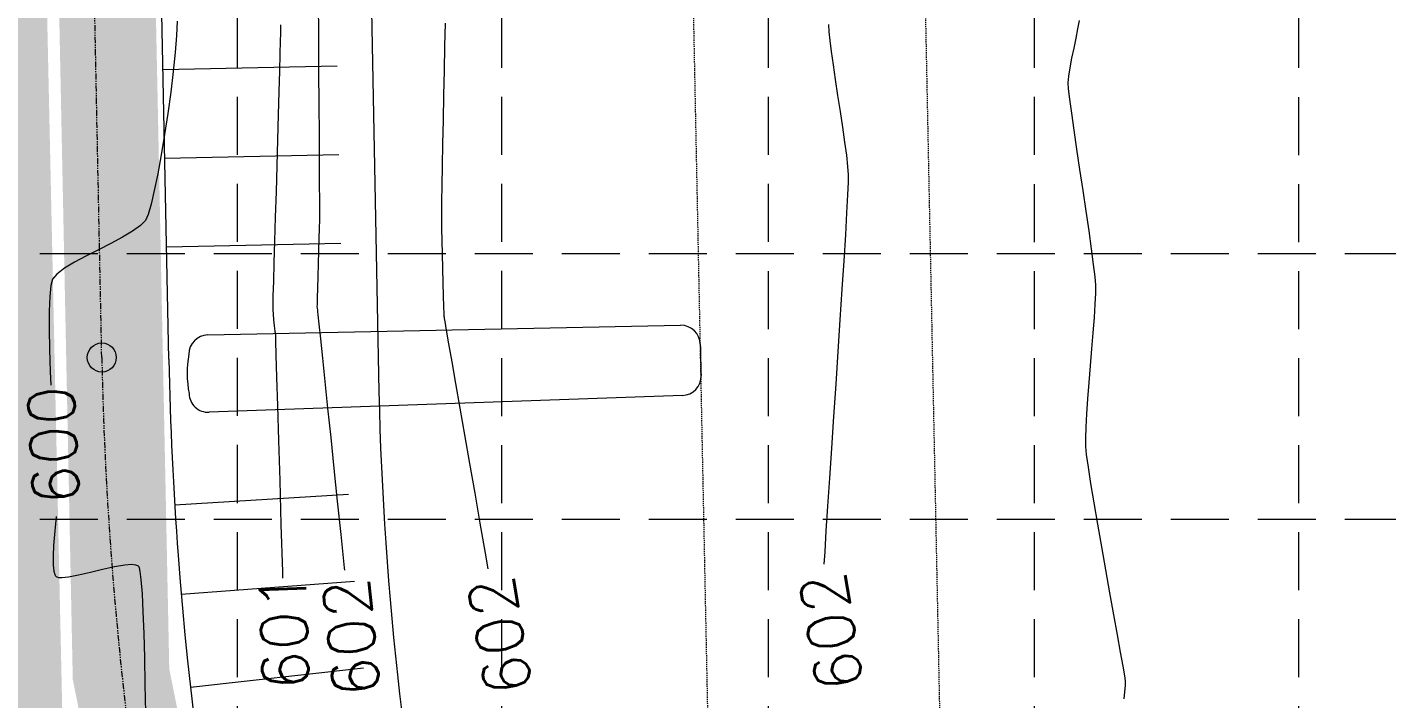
# Model space of a CAD drawing. Extents: x 2140663 to 2528301, y 336313 to 7007653.
# Drawn here: x 2527344.6 to 2527485.3, y 7006452.8 to 7006522.2 of the extents above; entities that cross this region are included whole.
import ezdxf

# ---------------------------------------------------------------- set-up
doc = ezdxf.new("R2010")
doc.units = 0
doc.header["$MEASUREMENT"] = 0
for name, pattern in [('HIDDEN', [0.375, 0.25, -0.125]), ('PHANTOM2', [1.25, 0.625, -0.125, 0.125, -0.125, 0.125, -0.125]), ('xdrc002pt$0$HIDDEN2', [0.1875, 0.125, -0.0625])]:
    doc.linetypes.add(name, pattern=pattern)
for name, color, linetype in [('1 EXISTING CONTOURS', 43, 'Continuous'), ('1 SILT FENCE', 200, 'Continuous'), ('GRID', 254, 'HIDDEN'), ('LIMITS OF DISTURBANCE', 1, 'HIDDEN'), ('xdrc002ar$0$xdrc002ar$0$C-PKNG-FACE-N', 1, 'Continuous'), ('xdrc002ar$0$xdrc002ar$0$C-PKNG-STRP-N', 6, 'Continuous'), ('xdrc002bs$0$v-rail-road-exist-demo', 14, 'xdrc002bs$0$TRACKS'), ('xdrc002bs$0$v-rail-road-exst', 14, 'xdrc002bs$0$TRACKS'), ('xdrc002pt$0$V-ESMT-ACCS-N', 2, 'xdrc002pt$0$HIDDEN2'), ('xdrc002pt$0$v-prop-corn', 2, 'Continuous'), ('xdrc002pt$0$v-prop-line', 3, 'PHANTOM2')]:
    doc.layers.add(name, color=color, linetype=linetype)
doc.styles.add('L200', font='simplex', dxfattribs={"height": 12})
doc.linetypes.add('xdrc002bs$0$TRACKS', pattern='A,0.15,[130,ltypeshp.shx,S=0.25,R=0,X=0,Y=0],0.15', length=0.3)

msp = doc.modelspace()

# ---------------------------------------------------------------- linework, layer by layer
at = {"layer": '1 EXISTING CONTOURS', "color": 43, "lineweight": 0}
for points, elevation in [([(2527374.738111682, 7006524.929173973), (2527374.761069663, 7006521.207893192)], 602), ([(2527387.844322021, 7006520.263271839), (2527387.891975363, 7006522.61820246)], 602), ([(2527427.519206692, 7006522.509635602), (2527427.559369734, 7006521.721381808)], 602), ([(2527370.831242956, 7006521.595169307), (2527370.815836768, 7006520.78873003)], 601), ([(2527374.761069663, 7006521.207893192), (2527374.78282929, 7006517.619938673)], 602), ([(2527453.102512068, 7006521.068396957), (2527452.885986476, 7006520.036428935)], 603), ([(2527370.782834109, 7006519.457312534), (2527370.735045664, 7006517.685764312)], 601), ([(2527359.741801181, 7006517.619407366), (2527359.481661989, 7006515.497319078)], 600), ([(2527374.78282929, 7006517.619938673), (2527374.802886079, 7006514.237218906)], 602), ([(2527387.74263482, 7006515.177267683), (2527387.793920183, 7006517.754927167)], 602), ([(2527452.346640406, 7006517.163554079), (2527452.289061524, 7006516.465371587)], 603), ([(2527359.481661989, 7006515.497319078), (2527359.178962665, 7006513.308614959)], 600), ([(2527452.330061155, 7006515.844959702), (2527452.45534481, 7006514.770284026)], 603), ([(2527374.802886079, 7006514.237218906), (2527374.82073555, 7006511.131642388)], 602), ([(2527370.606354146, 7006513.161665658), (2527370.531072441, 7006510.578810209)], 601), ([(2527452.649995902, 7006513.320319301), (2527452.899097849, 7006511.57404027)], 603), ([(2527358.845795494, 7006511.126188966), (2527358.49425276, 7006509.022935053)], 600), ([(2527374.82073555, 7006511.131642388), (2527374.83587322, 7006508.375117608)], 602), ([(2527452.899097849, 7006511.57404027), (2527453.187734065, 7006509.610421679)], 603), ([(2527374.83587322, 7006508.375117608), (2527374.847794606, 7006506.039553062)], 602), ([(2527358.136426752, 7006507.071747178), (2527357.784409754, 7006505.345519298)], 600), ([(2527429.501621773, 7006507.819366899), (2527429.565356279, 7006506.956367471)], 602), ([(2527429.565356279, 7006506.956367471), (2527429.555431942, 7006506.209806127)], 602), ([(2527387.538229136, 7006504.192721716), (2527387.56595755, 7006505.855466568)], 602), ([(2527453.823942971, 7006505.347064783), (2527454.141682494, 7006503.205275965)], 603), ([(2527357.450294051, 7006503.917145366), (2527357.146171932, 7006502.859519341)], 600), ([(2527370.37269056, 7006505.19572453), (2527370.29521175, 7006502.565189283)], 601), ([(2527374.855995228, 7006504.196857239), (2527374.859970602, 7006502.918938635)], 602), ([(2527387.520807026, 7006502.965257526), (2527387.538229136, 7006504.192721716)], 602), ([(2527429.498172587, 7006504.873261445), (2527429.399473407, 7006503.021799613)], 602), ([(2527357.146171932, 7006502.859519341), (2527356.884135679, 7006502.245535179)], 600), ([(2527374.859970602, 7006502.918938635), (2527374.859216247, 7006502.277705741)], 602), ([(2527387.515556192, 7006502.257173243), (2527387.520807026, 7006502.965257526)], 602), ([(2527429.399473407, 7006503.021799613), (2527429.265229596, 7006500.730486811)], 602), ([(2527355.545726256, 7006501.118368218), (2527354.488965402, 7006500.498632178)], 600), ([(2527356.370478472, 7006501.704381584), (2527355.545726256, 7006501.118368218)], 600), ([(2527356.884135679, 7006502.245535179), (2527356.370478472, 7006501.704381584)], 600), ([(2527374.859216247, 7006502.277705741), (2527374.844638383, 7006501.448638315)], 602), ([(2527387.526198127, 7006501.363652053), (2527387.515556192, 7006502.257173243)], 602), ([(2527353.279282283, 7006499.856310566), (2527351.995763271, 7006499.202540479)], 600), ([(2527374.818008847, 7006500.353874593), (2527374.783067854, 7006499.089268788)], 602), ([(2527387.584812697, 7006498.752164899), (2527387.550612106, 7006500.158308174)], 602), ([(2527351.995763271, 7006499.202540479), (2527350.717494738, 7006498.548459018)], 600), ([(2527374.783067854, 7006499.089268788), (2527374.743555616, 7006497.750675116)], 602), ([(2527348.493054596, 7006497.283910367), (2527347.705055731, 7006496.695717375)], 600), ([(2527374.743555616, 7006497.750675116), (2527374.703212347, 7006496.433947793)], 602), ([(2527454.914442326, 7006497.687164946), (2527455.062154079, 7006496.413462229)], 603), ([(2527347.072983435, 7006495.510764321), (2527346.969573972, 7006494.382360527)], 600), ([(2527347.705055731, 7006496.695717375), (2527347.238652834, 7006496.151761403)], 600), ([(2527370.103352046, 7006495.935783817), (2527370.062293333, 7006494.429540394)], 601), ([(2527387.739772569, 7006493.340063659), (2527387.706279838, 7006494.439171606)], 602), ([(2527428.913688852, 7006495.128573041), (2527428.708182309, 7006491.96810444)], 602), ([(2527455.128100482, 7006494.707869467), (2527455.078719378, 7006493.564153912)], 603), ([(2527370.037366352, 7006493.416488657), (2527370.031381788, 7006492.981476096)], 601), ([(2527374.608333235, 7006493.302786318), (2527374.626009504, 7006493.152679746)], 602), ([(2527374.654930864, 7006492.966858645), (2527374.677353686, 7006492.816930153)], 602), ([(2527374.677353686, 7006492.816930153), (2527374.713850874, 7006492.468141736)], 602), ([(2527387.772350972, 7006492.315822241), (2527387.763124757, 7006492.595272773)], 602), ([(2527370.064502591, 7006492.536931075), (2527370.125761475, 7006491.965814702)], 601), ([(2527374.713850874, 7006492.468141736), (2527374.81439597, 7006491.501661791)], 602), ([(2527428.708182309, 7006491.96810444), (2527428.490711908, 7006488.668049603)], 602), ([(2527370.304932346, 7006490.336875235), (2527370.324188127, 7006489.773002305)], 601), ([(2527454.876378541, 7006490.622626836), (2527454.742750729, 7006488.943818022)], 603), ([(2527346.953112107, 7006488.888840031), (2527347.018949296, 7006486.626940552)], 600), ([(2527375.179073398, 7006487.990093219), (2527375.42892749, 7006485.582237541)], 602), ([(2527370.43664633, 7006486.046058959), (2527370.524871316, 7006483.069386833)], 601), ([(2527375.42892749, 7006485.582237541), (2527375.714273004, 7006482.831156232)], 602), ([(2527389.423216948, 7006482.839769403), (2527388.978539153, 7006485.384837314)], 602), ([(2527454.45891012, 7006485.46761662), (2527454.328029243, 7006483.789226738)], 603), ([(2527370.524871316, 7006483.069386833), (2527370.631108599, 7006479.474846599)], 601), ([(2527454.136676145, 7006480.849375384), (2527454.095535844, 7006479.70691662)], 603), ([(2527376.027970821, 7006479.80546577), (2527376.362881819, 7006476.573782627)], 602), ([(2527427.825469503, 7006478.681029535), (2527427.619095613, 7006475.573291603)], 602), ([(2527454.095535844, 7006479.70691662), (2527454.10364099, 7006478.862104271)], 603), ([(2527390.960893863, 7006474.025161187), (2527390.426358543, 7006477.092066404)], 602), ([(2527376.362881819, 7006476.573782627), (2527376.711866877, 7006473.204723281)], 602), ([(2527454.372287947, 7006476.719601794), (2527454.637093448, 7006475.033569407)], 603), ([(2527370.752869462, 7006475.355637399), (2527370.887665187, 7006470.80495838)], 601), ([(2527454.637093448, 7006475.033569407), (2527454.96685856, 7006473.046796793)], 603), ([(2527347.632941579, 7006471.615674797), (2527347.566782167, 7006470.850592337)], 600), ([(2527427.430233834, 7006472.701298358), (2527427.26477936, 7006470.140115981)], 602), ([(2527377.067786875, 7006469.766904203), (2527377.423502691, 7006466.328941869)], 602), ([(2527347.305535135, 7006467.555803536), (2527347.309707726, 7006466.598992511)], 600), ([(2527392.320268529, 7006466.206673178), (2527392.036072352, 7006467.844567989)], 602), ([(2527347.379146288, 7006465.98466527), (2527347.479481368, 7006465.641298772)], 600), ([(2527355.451237987, 7006466.679223039), (2527355.852276428, 7006466.637216786)], 600), ([(2527355.852276428, 7006466.637216786), (2527356.047045982, 7006466.565633783)], 600), ([(2527356.120336127, 7006466.515436881), (2527356.152323001, 7006466.475679912)], 600), ([(2527356.213649943, 7006466.324841404), (2527356.299267606, 7006465.928048537)], 600), ([(2527347.688620395, 7006465.37834472), (2527347.859581184, 7006465.323765662)], 600), ([(2527347.859581184, 7006465.323765662), (2527348.229261737, 7006465.304154847)], 600), ([(2527348.229261737, 7006465.304154847), (2527348.901099959, 7006465.37557711)], 600), ([(2527356.51434038, 7006463.640459304), (2527356.609975158, 7006461.761241558)], 600), ([(2527457.70629412, 7006457.592836102), (2527457.960969259, 7006456.146216226)], 603), ([(2527356.759907803, 7006457.010284117), (2527356.818276688, 7006454.268149717)], 600), ([(2527458.202601918, 7006454.642147115), (2527458.202002157, 7006454.138742153)], 603)]:
    msp.add_lwpolyline(points, dxfattribs=dict(at, elevation=elevation))
at = {"layer": '1 EXISTING CONTOURS', "color": 43, "lineweight": 0, "extrusion": (0.9991871947067651, -0.04031066774471836, 0), "elevation": 2242868.279294751}
msp.add_lwpolyline([(7102707.49328634, 600), (7102706.007201387, 600)], dxfattribs=at)
at = {"layer": '1 EXISTING CONTOURS', "color": 43, "lineweight": 0, "extrusion": (0.9999858091473957, -0.005327429382780915, 0), "elevation": 2490008.216678821}
msp.add_lwpolyline([(7019887.427822137, 601), (7019886.556281628, 601)], dxfattribs=at)
at = {"layer": '1 EXISTING CONTOURS', "color": 43, "lineweight": 0, "extrusion": (0.9867809189088559, -0.16205992125567, 0), "elevation": 1358566.273736529}
msp.add_lwpolyline([(7323502.021099113, 603), (7323501.143820415, 603)], dxfattribs=at)
at = {"layer": '1 EXISTING CONTOURS', "color": 43, "lineweight": 0, "extrusion": (0.9969425544160958, -0.07813797536607944, 0), "elevation": 1972157.425716257}
msp.add_lwpolyline([(7182582.114476209, 600.0000000000007), (7182580.338872639, 600.0000000000007)], dxfattribs=at)
at = {"layer": '1 EXISTING CONTOURS', "color": 43, "lineweight": 0, "extrusion": (0.9996929286718733, -0.02477999926256758, 0), "elevation": 2352973.152745785}
msp.add_lwpolyline([(7066997.534038557, 601), (7066996.202212096, 601)], dxfattribs=at)
at = {"layer": '1 EXISTING CONTOURS', "color": 43, "lineweight": 0, "extrusion": (0.9949758667873474, 0.1001150563639994, 0), "elevation": 3216187.743677857}
msp.add_lwpolyline([(6718286.470334015, 602), (6718285.602392578, 602)], dxfattribs=at)
at = {"layer": '1 EXISTING CONTOURS', "color": 43, "lineweight": 0, "extrusion": (0.9917447996536982, 0.1282273463807391, 0), "elevation": 3404990.801640177}
msp.add_lwpolyline([(6624595.284139618, 602), (6624594.123646511, 602)], dxfattribs=at)
at = {"layer": '1 EXISTING CONTOURS', "color": 43, "lineweight": 0, "extrusion": (0.9811846455975103, -0.1930717256453885, 0), "elevation": 1127137.06320646}
msp.add_lwpolyline([(7362671.618673455, 603), (7362670.623356353, 603)], dxfattribs=at)
at = {"layer": '1 EXISTING CONTOURS', "color": 43, "lineweight": 0, "extrusion": (0.9946716222731693, -0.1030939563915447, 0), "elevation": 1791563.392533507}
msp.add_lwpolyline([(7229741.755187486, 600), (7229739.761988467, 600)], dxfattribs=at)
at = {"layer": '1 EXISTING CONTOURS', "color": 43, "lineweight": 0, "extrusion": (0.9997981834209743, -0.0200896099543997, 0), "elevation": 2386119.516326679}
msp.add_lwpolyline([(7055877.958466351, 602), (7055880.467317352, 602)], dxfattribs=at)
at = {"layer": '1 EXISTING CONTOURS', "color": 43, "lineweight": 0, "extrusion": (0.9899387306215809, 0.1414966770469656, 0), "elevation": 3493397.919378718}
msp.add_lwpolyline([(6578402.590233176, 602.0000000000007), (6578401.20188392, 602.0000000000007)], dxfattribs=at)
at = {"layer": '1 EXISTING CONTOURS', "color": 43, "lineweight": 0, "extrusion": (0.978926590634773, -0.2042124632537878, 0), "elevation": 1043372.121192587}
msp.add_lwpolyline([(7375006.151080798, 603.0000000000007), (7375005.09705246, 603.0000000000007)], dxfattribs=at)
at = {"layer": '1 EXISTING CONTOURS', "color": 43, "lineweight": 0, "extrusion": (0.9889631971006733, 0.1481613808669959, 0), "elevation": 3537628.698147085}
msp.add_lwpolyline([(6554721.549395788, 602.0000000000007), (6554719.998292695, 602.0000000000007)], dxfattribs=at)
at = {"layer": '1 EXISTING CONTOURS', "color": 43, "lineweight": 0, "extrusion": (0.9879023702028109, -0.155077100010506, 0), "elevation": 1410325.80092291}
msp.add_lwpolyline([(7313705.768588753, 603.0000000000007), (7313704.893073494, 603.0000000000007)], dxfattribs=at)
at = {"layer": '1 EXISTING CONTOURS', "color": 43, "lineweight": 0, "extrusion": (0.98189252749637, -0.1894388145201251, 0), "elevation": 1154380.236854557}
msp.add_lwpolyline([(7358446.292091237, 603.0000000000007), (7358445.297955054, 603.0000000000007)], dxfattribs=at)
at = {"layer": '1 EXISTING CONTOURS', "color": 43, "lineweight": 0, "extrusion": (0.9996054341237428, -0.02808871784691983, 0), "elevation": 2329569.422432077}
msp.add_lwpolyline([(7074743.756445376, 601.0000000000007), (7074741.628774414, 601.0000000000007)], dxfattribs=at)
at = {"layer": '1 EXISTING CONTOURS', "color": 43, "lineweight": 0, "extrusion": (0.9885369566227977, 0.1509790892505882, 0), "elevation": 3556293.727057209}
msp.add_lwpolyline([(6544611.981536079, 602.0000000000007), (6544610.332915345, 602.0000000000007)], dxfattribs=at)
at = {"layer": '1 EXISTING CONTOURS', "color": 43, "lineweight": 0, "extrusion": (0.9978235431397227, 0.06594070636632772, 0), "elevation": 2983966.043081881}
msp.add_lwpolyline([(6824605.095295976, 603.0000000000007), (6824604.473530847, 603.0000000000007)], dxfattribs=at)
at = {"layer": '1 EXISTING CONTOURS', "color": 43, "lineweight": 0, "extrusion": (0.9995868964784619, -0.02874084877934048, 0), "elevation": 2324953.405406538}
msp.add_lwpolyline([(7076259.921069372, 601.0000000000007), (7076257.522811448, 601.0000000000007)], dxfattribs=at)
at = {"layer": '1 EXISTING CONTOURS', "color": 43, "lineweight": 0, "extrusion": (0.9998074279448511, -0.019624143963533, 0), "elevation": 2389404.175861683}
msp.add_lwpolyline([(7054761.17578502, 602.0000000000007), (7054763.739153699, 602.0000000000007)], dxfattribs=at)
at = {"layer": '1 EXISTING CONTOURS', "color": 43, "lineweight": 0, "extrusion": (0.9885411770330991, 0.1509514534875879, 0), "elevation": 3556110.763449699}
msp.add_lwpolyline([(6544709.750698347, 602.0000000000007), (6544708.069841054, 602.0000000000007)], dxfattribs=at)
at = {"layer": '1 EXISTING CONTOURS', "color": 43, "lineweight": 0, "extrusion": (0.991109080577229, 0.133051833498678, 0), "elevation": 3437210.715841314}
msp.add_lwpolyline([(6607938.228762615, 603.0000000000007), (6607936.765790722, 603.0000000000007)], dxfattribs=at)
at = {"layer": '1 EXISTING CONTOURS', "color": 43, "lineweight": 0, "extrusion": (0.9885473919843316, -0.1509107477980813, 0), "elevation": 1441056.162110913}
msp.add_lwpolyline([(7307676.12178643, 600.0000000000003), (7307673.914076398, 600.0000000000003)], dxfattribs=at)
at = {"layer": '1 EXISTING CONTOURS', "color": 43, "lineweight": 0, "extrusion": (0.9998145697822736, -0.01925684426606148, 0), "elevation": 2391995.716017283}
msp.add_lwpolyline([(7053880.441975877, 602.0000000000007), (7053882.906424224, 602.0000000000007)], dxfattribs=at)
at = {"layer": '1 EXISTING CONTOURS', "color": 43, "lineweight": 0, "extrusion": (0.9889510890799663, 0.1482421782339579, 0), "elevation": 3538164.213271955}
msp.add_lwpolyline([(6554427.624231348, 602), (6554425.976418561, 602)], dxfattribs=at)
at = {"layer": '1 EXISTING CONTOURS', "color": 43, "lineweight": 0, "extrusion": (0.9898187484101187, 0.1423335705159751, 0), "elevation": 3498958.430441434}
msp.add_lwpolyline([(6575438.828129388, 602), (6575437.27860193, 602)], dxfattribs=at)
at = {"layer": '1 EXISTING CONTOURS', "color": 43, "lineweight": 0, "extrusion": (0.9995688980032724, -0.02936014551264621, 0), "elevation": 2320568.806460264}
msp.add_lwpolyline([(7077694.024666253, 601.0000000000007), (7077691.339912644, 601.0000000000007)], dxfattribs=at)
at = {"layer": '1 EXISTING CONTOURS', "color": 43, "lineweight": 0, "extrusion": (0.9998244523513251, -0.01873671477001602, 0), "elevation": 2395664.985693769}
msp.add_lwpolyline([(7052632.834025274, 602.0000000000007), (7052635.115434209, 602.0000000000007)], dxfattribs=at)
at = {"layer": '1 EXISTING CONTOURS', "color": 43, "lineweight": 0, "extrusion": (0.9912895229000924, 0.1317007281244382, 0), "elevation": 3428176.588616729}
msp.add_lwpolyline([(6612616.031499586, 602), (6612614.64539406, 602)], dxfattribs=at)
at = {"layer": '1 EXISTING CONTOURS', "color": 43, "lineweight": 0, "extrusion": (0.9890769730766338, 0.1473999366674355, 0), "elevation": 3532604.821352832}
msp.add_lwpolyline([(6557430.877506311, 603.0000000000007), (6557428.752309315, 603.0000000000007)], dxfattribs=at)
at = {"layer": '1 EXISTING CONTOURS', "color": 43, "lineweight": 0, "extrusion": (0.9835968786336532, -0.1803806540129364, 0), "elevation": 1222063.246230701}
msp.add_lwpolyline([(7347466.983195908, 600.0000000000007), (7347464.999468716, 600.0000000000007)], dxfattribs=at)
at = {"layer": '1 EXISTING CONTOURS', "color": 43, "lineweight": 0, "extrusion": (0.9936491095667719, 0.1125230956611189, 0), "elevation": 3299772.023388263}
msp.add_lwpolyline([(6677617.222099808, 602), (6677616.064298823, 602)], dxfattribs=at)
at = {"layer": '1 EXISTING CONTOURS', "color": 43, "lineweight": 0, "extrusion": (0.9995660076275444, -0.02945838412967956, 0), "elevation": 2319873.191764194}
msp.add_lwpolyline([(7077919.373850244, 601), (7077916.673188704, 601)], dxfattribs=at)
at = {"layer": '1 EXISTING CONTOURS', "color": 43, "lineweight": 0, "extrusion": (0.9998387614944532, -0.017956921040036, 0), "elevation": 2401164.781350316}
msp.add_lwpolyline([(7050760.235892798, 602), (7050762.250143838, 602)], dxfattribs=at)
at = {"layer": '1 EXISTING CONTOURS', "color": 43, "lineweight": 0, "extrusion": (0.98902017271063, 0.1477805737281989, 0), "elevation": 3535128.197493147}
msp.add_lwpolyline([(6556068.737646597, 603), (6556066.552278143, 603)], dxfattribs=at)
at = {"layer": '1 EXISTING CONTOURS', "color": 43, "lineweight": 0, "extrusion": (0.9737160910821511, -0.2277651728594524, 0), "elevation": 865091.0414386317}
msp.add_lwpolyline([(7397991.079829019, 600.0000000000007), (7397989.612898415, 600.0000000000007)], dxfattribs=at)
at = {"layer": '1 EXISTING CONTOURS', "color": 43, "lineweight": 0, "extrusion": (0.9999900973881336, 0.004450295009482698, 0), "elevation": 2558530.839044184}
msp.add_lwpolyline([(6995189.093170983, 602.0000000000007), (6995187.250456912, 602.0000000000007)], dxfattribs=at)
at = {"layer": '1 EXISTING CONTOURS', "color": 43, "lineweight": 0, "extrusion": (0.9990835714292228, -0.04280207121424372, 0), "elevation": 2225220.369021555}
msp.add_lwpolyline([(7108264.467154714, 602), (7108263.129384062, 602)], dxfattribs=at)
at = {"layer": '1 EXISTING CONTOURS', "color": 43, "lineweight": 0, "extrusion": (0.9995707768917832, -0.02929610868284446, 0), "elevation": 2321022.228841612}
msp.add_lwpolyline([(7077537.327230842, 601), (7077534.849433785, 601)], dxfattribs=at)
at = {"layer": '1 EXISTING CONTOURS', "color": 43, "lineweight": 0, "extrusion": (0.9895581048978203, 0.1441345102015294, 0), "elevation": 3510941.638377374}
msp.add_lwpolyline([(6569048.669005156, 603.0000000000007), (6569046.604215429, 603.0000000000007)], dxfattribs=at)
at = {"layer": '1 EXISTING CONTOURS', "color": 43, "lineweight": 0, "extrusion": (0.9997042915595973, -0.02431726623870037, 0), "elevation": 2356248.517436384}
msp.add_lwpolyline([(7065888.414004327, 602), (7065887.318916776, 602)], dxfattribs=at)
at = {"layer": '1 EXISTING CONTOURS', "color": 43, "lineweight": 0, "extrusion": (0.9997949349779787, 0.02025062943168252, 0), "elevation": 2668755.310147307}
msp.add_lwpolyline([(6953882.181481227, 602.0000000000003), (6953883.38707233, 602.0000000000003)], dxfattribs=at)
at = {"layer": '1 EXISTING CONTOURS', "color": 43, "lineweight": 0, "extrusion": (0.9902422712771508, 0.1393565361792183, 0), "elevation": 3479193.957190473}
msp.add_lwpolyline([(6585916.328400743, 603.0000000000007), (6585914.44432115, 603.0000000000007)], dxfattribs=at)
at = {"layer": '1 EXISTING CONTOURS', "color": 43, "lineweight": 0, "extrusion": (-0.4689715536530929, 0.883213270883202, 0), "elevation": 5002976.861519492}
msp.add_lwpolyline([(-5518042.44939518, 600), (-5518041.079756434, 600)], dxfattribs=at)
at = {"layer": '1 EXISTING CONTOURS', "color": 43, "lineweight": 0, "extrusion": (0.9995799502934782, -0.02898142459037557, 0), "elevation": 2323250.247545613}
msp.add_lwpolyline([(7076803.799668734, 601), (7076801.560643911, 601)], dxfattribs=at)
at = {"layer": '1 EXISTING CONTOURS', "color": 43, "lineweight": 0, "extrusion": (0.9981016946246812, -0.06158739471141506, 0), "elevation": 2091119.306635364}
msp.add_lwpolyline([(7148858.036250831, 602), (7148855.375101572, 602)], dxfattribs=at)
at = {"layer": '1 EXISTING CONTOURS', "color": 43, "lineweight": 0, "extrusion": (-0.4743109933052599, 0.8803573601837937, 0), "elevation": 4969472.337007278}
msp.add_lwpolyline([(-5548231.092023745, 600.0000000000007), (-5548229.735833935, 600.0000000000007)], dxfattribs=at)
at = {"layer": '1 EXISTING CONTOURS', "color": 43, "lineweight": 0, "extrusion": (0.9996426619358048, 0.0267310388481026, 0), "elevation": 2713775.443358974}
msp.add_lwpolyline([(6936433.871296053, 602.0000000000003), (6936435.367750176, 602.0000000000003)], dxfattribs=at)
at = {"layer": '1 EXISTING CONTOURS', "color": 43, "lineweight": 0, "extrusion": (0.9913857490768044, 0.1309744117277245, 0), "elevation": 3423354.696460348}
msp.add_lwpolyline([(6615111.660576229, 603), (6615110.037407489, 603)], dxfattribs=at)
at = {"layer": '1 EXISTING CONTOURS', "color": 43, "lineweight": 0, "extrusion": (0.5163203381279133, -0.8563955327040639, 0), "elevation": -4695411.545342974}
msp.add_lwpolyline([(5782008.209068219, 600), (5782007.005759213, 600)], dxfattribs=at)
at = {"layer": '1 EXISTING CONTOURS', "color": 43, "lineweight": 0, "extrusion": (0.9995968826656956, -0.02839141005698238, 0), "elevation": 2327426.977477762}
msp.add_lwpolyline([(7075429.012149126, 601.0000000000007), (7075427.096789395, 601.0000000000007)], dxfattribs=at)
at = {"layer": '1 EXISTING CONTOURS', "color": 43, "lineweight": 0, "extrusion": (0.9995981778936366, 0.02834577131992999, 0), "elevation": 2724976.633574724}
msp.add_lwpolyline([(6932039.663844984, 602), (6932041.139109973, 602)], dxfattribs=at)
at = {"layer": '1 EXISTING CONTOURS', "color": 43, "lineweight": 0, "extrusion": (0.9979773299507976, -0.06357081802428821, 0), "elevation": 2076908.132117068}
msp.add_lwpolyline([(7152996.976054708, 602.0000000000007), (7152994.024268035, 602.0000000000007)], dxfattribs=at)
at = {"layer": '1 EXISTING CONTOURS', "color": 43, "lineweight": 0, "extrusion": (0.9681856044545153, -0.2502331619251232, 0), "elevation": 693683.5278500794}
msp.add_lwpolyline([(7416014.802612179, 600), (7416014.140552054, 600)], dxfattribs=at)
at = {"layer": '1 EXISTING CONTOURS', "color": 43, "lineweight": 0, "extrusion": (0.9995129832901148, -0.03120570836393207, 0), "elevation": 2307501.145129038}
msp.add_lwpolyline([(7081952.671021535, 602.0000000000007), (7081951.471430556, 602.0000000000007)], dxfattribs=at)
at = {"layer": '1 EXISTING CONTOURS', "color": 43, "lineweight": 0, "extrusion": (0.9995641268439633, 0.02952213282717159, 0), "elevation": 2733132.745309838}
msp.add_lwpolyline([(6928826.620757096, 602), (6928827.963744185, 602)], dxfattribs=at)
at = {"layer": '1 EXISTING CONTOURS', "color": 43, "lineweight": 0, "extrusion": (0.996891019774229, 0.07879273249163203, 0), "elevation": 3071658.251953827}
msp.add_lwpolyline([(6785568.264063913, 603.0000000000007), (6785567.402139875, 603.0000000000007)], dxfattribs=at)
at = {"layer": '1 EXISTING CONTOURS', "color": 43, "lineweight": 0, "extrusion": (0.9999972994297355, -0.002324033828515542, 0), "elevation": 2511164.971809915}
msp.add_lwpolyline([(7012350.523906675, 603), (7012349.677555964, 603)], dxfattribs=at)
at = {"layer": '1 EXISTING CONTOURS', "color": 43, "lineweight": 0, "extrusion": (0.999487673732523, -0.03200609405643873, 0), "elevation": 2301801.625126689}
msp.add_lwpolyline([(7083795.276066952, 600), (7083793.74108315, 600)], dxfattribs=at)
at = {"layer": '1 EXISTING CONTOURS', "color": 43, "lineweight": 0, "extrusion": (0.9996974139174409, -0.0245983862637546, 0), "elevation": 2354256.858954327}
msp.add_lwpolyline([(7066543.586862229, 601), (7066542.573503866, 601)], dxfattribs=at)
at = {"layer": '1 EXISTING CONTOURS', "color": 43, "lineweight": 0, "extrusion": (0.9995451928973781, -0.03015638167525006, 0), "elevation": 2314934.65226495}
msp.add_lwpolyline([(7079524.120289115, 602.0000000000007), (7079523.443978547, 602.0000000000007)], dxfattribs=at)
at = {"layer": '1 EXISTING CONTOURS', "color": 43, "lineweight": 0, "extrusion": (0.9995123945735026, -0.03122455914729391, 0), "elevation": 2307367.579297785}
msp.add_lwpolyline([(7081994.989582716, 602), (7081994.003670002, 602)], dxfattribs=at)
at = {"layer": '1 EXISTING CONTOURS', "color": 43, "lineweight": 0, "extrusion": (0.9999988425235957, -0.001521496457085863, 0), "elevation": 2516683.641055634}
msp.add_lwpolyline([(7010330.087698271, 600), (7010328.229318251, 600)], dxfattribs=at)
at = {"layer": '1 EXISTING CONTOURS', "color": 43, "lineweight": 0, "extrusion": (0.9972360083971481, 0.07429901450304183, 0), "elevation": 3040959.925483902}
msp.add_lwpolyline([(6799345.991093667, 601), (6799345.545316521, 601)], dxfattribs=at)
at = {"layer": '1 EXISTING CONTOURS', "color": 43, "lineweight": 0, "extrusion": (0.9997323092384843, -0.02313676435216279, 0), "elevation": 2364590.46901812}
msp.add_lwpolyline([(7063093.270793441, 602), (7063093.000001186, 602)], dxfattribs=at)
at = {"layer": '1 EXISTING CONTOURS', "color": 43, "lineweight": 0, "extrusion": (0.9881036598337066, 0.1537893280537846, 0), "elevation": 3574831.991694898}
msp.add_lwpolyline([(6534458.281288476, 602), (6534458.093230167, 602)], dxfattribs=at)
at = {"layer": '1 EXISTING CONTOURS', "color": 43, "lineweight": 0, "extrusion": (0.999508824842754, 0.03133861932914522, 0), "elevation": 2745720.177318513}
msp.add_lwpolyline([(6923846.337164843, 602.0000000000007), (6923847.08232173, 602.0000000000007)], dxfattribs=at)
at = {"layer": '1 EXISTING CONTOURS', "color": 43, "lineweight": 0, "extrusion": (0.9980173208138948, -0.06293987095200824, 0), "elevation": 2081456.145387062}
msp.add_lwpolyline([(7151679.631688282, 603), (7151678.247362279, 603)], dxfattribs=at)
at = {"layer": '1 EXISTING CONTOURS', "color": 43, "lineweight": 0, "extrusion": (0.9931693577856827, 0.1166817327415688, 0), "elevation": 3327636.187700387}
msp.add_lwpolyline([(6663735.20046561, 601.0000000000007), (6663734.582943592, 601.0000000000007)], dxfattribs=at)
at = {"layer": '1 EXISTING CONTOURS', "color": 43, "lineweight": 0, "extrusion": (0.9934864121044138, 0.1139506426655826, 0), "elevation": 3309302.142336311}
msp.add_lwpolyline([(6672858.496951652, 601.0000000000003), (6672857.922099553, 601.0000000000003)], dxfattribs=at)
at = {"layer": '1 EXISTING CONTOURS', "color": 43, "lineweight": 0, "extrusion": (0.9946465352977849, 0.1033357141559127, 0), "elevation": 3237865.40558939}
msp.add_lwpolyline([(6707814.415335999, 602.0000000000007), (6707812.891623865, 602.0000000000007)], dxfattribs=at)
at = {"layer": '1 EXISTING CONTOURS', "color": 43, "lineweight": 0, "extrusion": (0.9906377288009631, 0.1365169962900944, 0), "elevation": 3460230.968086773}
msp.add_lwpolyline([(6595864.142363214, 602.0000000000007), (6595864.247465879, 602.0000000000007)], dxfattribs=at)
at = {"layer": '1 EXISTING CONTOURS', "color": 43, "lineweight": 0, "extrusion": (0.9884335656140831, 0.1516544966937349, 0), "elevation": 3560720.971651128}
msp.add_lwpolyline([(6542162.251343193, 602), (6542162.356519698, 602)], dxfattribs=at)
at = {"layer": '1 EXISTING CONTOURS', "color": 43, "lineweight": 0, "extrusion": (0.9850444507371002, 0.1723004064767251, 0), "elevation": 3696810.768000969}
msp.add_lwpolyline([(6466235.90127619, 602.0000000000007), (6466236.224145241, 602.0000000000007)], dxfattribs=at)
at = {"layer": '1 EXISTING CONTOURS', "color": 43, "lineweight": 0, "extrusion": (0.9850281126035777, 0.1723937857947133, 0), "elevation": 3697423.736625489}
msp.add_lwpolyline([(6465884.509680583, 602), (6465885.422523306, 602)], dxfattribs=at)
at = {"layer": '1 EXISTING CONTOURS', "color": 43, "lineweight": 0, "extrusion": (0.9972837442285638, -0.07365550554749346, 0), "elevation": 2004523.053560182}
msp.add_lwpolyline([(7173621.732898253, 603.0000000000007), (7173620.168703754, 603.0000000000007)], dxfattribs=at)
at = {"layer": '1 EXISTING CONTOURS', "color": 43, "lineweight": 0, "extrusion": (0.9998573179122398, 0.016892122937699, 0), "elevation": 2645340.81764425}
msp.add_lwpolyline([(6962799.034184357, 600), (6962796.932939313, 600)], dxfattribs=at)
at = {"layer": '1 EXISTING CONTOURS', "color": 43, "lineweight": 0, "extrusion": (0.9956471038186309, 0.09320324381464831, 0), "elevation": 3169396.551535862}
msp.add_lwpolyline([(6740433.147573755, 601.0000000000007), (6740432.701102543, 601.0000000000007)], dxfattribs=at)
at = {"layer": '1 EXISTING CONTOURS', "color": 43, "lineweight": 0, "extrusion": (0.9995317872012799, 0.03059748967179192, 0), "elevation": 2740567.975520191}
msp.add_lwpolyline([(6925878.057425344, 601), (6925876.595402333, 601)], dxfattribs=at)
at = {"layer": '1 EXISTING CONTOURS', "color": 43, "lineweight": 0, "extrusion": (0.9946540150742792, 0.1032636930223579, 0), "elevation": 3237379.694438256}
msp.add_lwpolyline([(6708047.323013362, 602.0000000000007), (6708045.316271774, 602.0000000000007)], dxfattribs=at)
at = {"layer": '1 EXISTING CONTOURS', "color": 43, "lineweight": 0, "extrusion": (0.985034725911336, 0.1723559942351272, 0), "elevation": 3697175.664802284}
msp.add_lwpolyline([(6466024.925790966, 602), (6466026.359695937, 602)], dxfattribs=at)
at = {"layer": '1 EXISTING CONTOURS', "color": 43, "lineweight": 0, "extrusion": (0.9850459899457434, 0.1722916065622765, 0), "elevation": 3696753.001838288}
msp.add_lwpolyline([(6466264.693722357, 602), (6466266.579778152, 602)], dxfattribs=at)
at = {"layer": '1 EXISTING CONTOURS', "color": 43, "lineweight": 0, "extrusion": (0.9978002081834227, -0.0662928695194152, 0), "elevation": 2057388.435140782}
msp.add_lwpolyline([(7158626.338769102, 602), (7158622.966776535, 602)], dxfattribs=at)
at = {"layer": '1 EXISTING CONTOURS', "color": 43, "lineweight": 0, "extrusion": (0.9966619487143046, -0.08163920617573954, 0), "elevation": 1947013.773744754}
msp.add_lwpolyline([(7189440.323234176, 603), (7189438.57924212, 603)], dxfattribs=at)
at = {"layer": '1 EXISTING CONTOURS', "color": 43, "lineweight": 0, "extrusion": (0.9995535266492284, 0.02987887821004268, 0), "elevation": 2735587.9763494}
msp.add_lwpolyline([(6927845.10990548, 601.0000000000007), (6927842.843288623, 601.0000000000007)], dxfattribs=at)
at = {"layer": '1 EXISTING CONTOURS', "color": 43, "lineweight": 0, "extrusion": (0.9850601459610357, 0.1722106525137833, 0), "elevation": 3696221.576051211}
msp.add_lwpolyline([(6466566.210711337, 602), (6466568.480006548, 602)], dxfattribs=at)
at = {"layer": '1 EXISTING CONTOURS', "color": 43, "lineweight": 0, "extrusion": (0.9967040069269425, -0.08112411833590336, 0), "elevation": 1950729.030327367}
msp.add_lwpolyline([(7188431.398440472, 603.0000000000007), (7188429.654662113, 603.0000000000007)], dxfattribs=at)
at = {"layer": '1 EXISTING CONTOURS', "color": 43, "lineweight": 0, "extrusion": (0.9992911427062211, 0.03764587771449708, 0), "elevation": 2789320.829347067}
msp.add_lwpolyline([(6906375.830973817, 600), (6906374.40784796, 600)], dxfattribs=at)
at = {"layer": '1 EXISTING CONTOURS', "color": 43, "lineweight": 0, "extrusion": (0.9977829732198634, -0.0665517719713712, 0), "elevation": 2055530.878782036}
msp.add_lwpolyline([(7159156.567633168, 602), (7159153.206151923, 602)], dxfattribs=at)
at = {"layer": '1 EXISTING CONTOURS', "color": 43, "lineweight": 0, "extrusion": (0.9946683710624261, 0.1031253199171775, 0), "elevation": 3236446.468235864}
msp.add_lwpolyline([(6708490.435457718, 602.0000000000003), (6708487.393548927, 602.0000000000003)], dxfattribs=at)
at = {"layer": '1 EXISTING CONTOURS', "color": 43, "lineweight": 0, "extrusion": (0.9850969690956113, 0.1719998880192666, 0), "elevation": 3694837.924384572}
msp.add_lwpolyline([(6467351.482662973, 602), (6467354.311702857, 602)], dxfattribs=at)
at = {"layer": '1 EXISTING CONTOURS', "color": 43, "lineweight": 0, "extrusion": (0.9974922993832362, -0.07077508510163873, 0), "elevation": 2025231.742806226}
msp.add_lwpolyline([(7167794.420663924, 603), (7167792.857496439, 603)], dxfattribs=at)
at = {"layer": '1 EXISTING CONTOURS', "color": 43, "lineweight": 0, "extrusion": (0.9977832045914389, -0.06654830302298483, 0), "elevation": 2055555.768681297}
msp.add_lwpolyline([(7159146.059735255, 602.0000000000007), (7159142.784057315, 602.0000000000007)], dxfattribs=at)
at = {"layer": '1 EXISTING CONTOURS', "color": 43, "lineweight": 0, "extrusion": (0.9982951735872286, -0.05836734011795631, 0), "elevation": 2114195.615341431}
msp.add_lwpolyline([(7142058.17395224, 603), (7142056.790990705, 603)], dxfattribs=at)
at = {"layer": '1 EXISTING CONTOURS', "color": 43, "lineweight": 0, "extrusion": (0.9851205677582793, 0.1718646763578996, 0), "elevation": 3693950.209598198}
msp.add_lwpolyline([(6467855.553265668, 602), (6467858.558810861, 602)], dxfattribs=at)
at = {"layer": '1 EXISTING CONTOURS', "color": 43, "lineweight": 0, "extrusion": (0.9995634105275649, 0.02954637599609559, 0), "elevation": 2733283.284670859}
msp.add_lwpolyline([(6928745.876720824, 601), (6928741.755712435, 601)], dxfattribs=at)
at = {"layer": '1 EXISTING CONTOURS', "color": 43, "lineweight": 0, "extrusion": (0.9948693520468305, 0.1011680402000537, 0), "elevation": 3223318.361599606}
msp.add_lwpolyline([(6714833.507310548, 603), (6714832.663937777, 603)], dxfattribs=at)
at = {"layer": '1 EXISTING CONTOURS', "color": 43, "lineweight": 0, "extrusion": (0.9902538568665351, 0.1392741862692141, 0), "elevation": 3478642.783949059}
msp.add_lwpolyline([(6586182.759883754, 603), (6586181.443598294, 603)], dxfattribs=at)
at = {"layer": '1 EXISTING CONTOURS', "color": 43, "lineweight": 0, "extrusion": (0.9978448099174394, -0.06561810208188891, 0), "elevation": 2062228.902754039}
msp.add_lwpolyline([(7157220.290136743, 602), (7157217.411940436, 602)], dxfattribs=at)
at = {"layer": '1 EXISTING CONTOURS', "color": 43, "lineweight": 0, "extrusion": (0.9946833936219583, 0.1029803207059691, 0), "elevation": 3235468.502361035}
msp.add_lwpolyline([(6708952.480262622, 602), (6708949.024068319, 602)], dxfattribs=at)
at = {"layer": '1 EXISTING CONTOURS', "color": 43, "lineweight": 0, "extrusion": (0.9851829110138193, 0.1715069440178366, 0), "elevation": 3691601.332519177}
msp.add_lwpolyline([(6469190.224187862, 602.0000000000007), (6469193.376009801, 602.0000000000007)], dxfattribs=at)
at = {"layer": '1 EXISTING CONTOURS', "color": 43, "lineweight": 0, "extrusion": (0.9856157582374162, 0.1690017074294916, 0), "elevation": 3675205.351538596}
msp.add_lwpolyline([(6478546.039738397, 603.0000000000007), (6478543.801870935, 603.0000000000007)], dxfattribs=at)
at = {"layer": '1 EXISTING CONTOURS', "color": 43, "lineweight": 0, "extrusion": (0.9954257903739543, -0.09553792889940929, 0), "elevation": 1846403.235254155}
msp.add_lwpolyline([(7215879.33632228, 600.0000000000007), (7215878.249339512, 600.0000000000007)], dxfattribs=at)
at = {"layer": '1 EXISTING CONTOURS', "color": 43, "lineweight": 0, "extrusion": (0.9995583964185082, 0.02971552034309374, 0), "elevation": 2734455.717367471}
msp.add_lwpolyline([(6928274.581330335, 601.0000000000003), (6928269.690220711, 601.0000000000003)], dxfattribs=at)
at = {"layer": '1 EXISTING CONTOURS', "color": 43, "lineweight": 0, "extrusion": (0.9852250316104626, 0.1712648156749161, 0), "elevation": 3690011.322563578}
msp.add_lwpolyline([(6470094.172446004, 602), (6470097.294039533, 602)], dxfattribs=at)
at = {"layer": '1 EXISTING CONTOURS', "color": 43, "lineweight": 0, "extrusion": (0.9980469933471748, -0.06246758415902103, 0), "elevation": 2084813.919381352}
msp.add_lwpolyline([(7150668.732687923, 602), (7150666.553125899, 602)], dxfattribs=at)
at = {"layer": '1 EXISTING CONTOURS', "color": 43, "lineweight": 0, "extrusion": (0.9850204896660593, 0.1724373362646181, 0), "elevation": 3697772.470060393}
msp.add_lwpolyline([(6465689.671520095, 603.0000000000007), (6465687.293146365, 603.0000000000007)], dxfattribs=at)
at = {"layer": '1 EXISTING CONTOURS', "color": 43, "lineweight": 0, "extrusion": (0.9984404616350923, -0.05582691617762934, 0), "elevation": 2132256.333511585}
msp.add_lwpolyline([(7136635.794243657, 600.0000000000007), (7136634.707025649, 600.0000000000007)], dxfattribs=at)
at = {"layer": '1 EXISTING CONTOURS', "color": 43, "lineweight": 0, "extrusion": (0.9963405542798707, -0.08547221710755089, 0), "elevation": 1919240.266859869}
msp.add_lwpolyline([(7196847.963831926, 600.0000000000007), (7196846.832435976, 600.0000000000007)], dxfattribs=at)
at = {"layer": '1 EXISTING CONTOURS', "color": 43, "lineweight": 0, "extrusion": (0.9982706350140521, -0.05878553621973092, 0), "elevation": 2111177.308328843}
msp.add_lwpolyline([(7142927.383449803, 602.0000000000007), (7142926.116314546, 602.0000000000007)], dxfattribs=at)
at = {"layer": '1 EXISTING CONTOURS', "color": 43, "lineweight": 0, "extrusion": (0.984618468893198, 0.1747182609643721, 0), "elevation": 3712737.607400307}
msp.add_lwpolyline([(6457105.611006092, 603), (6457103.175564401, 603)], dxfattribs=at)
at = {"layer": '1 EXISTING CONTOURS', "color": 43, "lineweight": 0, "extrusion": (0.9936724646247095, 0.1123166641538815, 0), "elevation": 3298298.386104337}
msp.add_lwpolyline([(6678269.714746936, 600.0000000000003), (6678269.096507763, 600.0000000000003)], dxfattribs=at)
at = {"layer": '1 EXISTING CONTOURS', "color": 43, "lineweight": 0, "extrusion": (0.2286503171896734, -0.9735086196069668, 0), "elevation": -6242975.267016745}
msp.add_lwpolyline([(4062427.5474193, 600.0000000000007), (4062428.790297629, 600.0000000000007)], dxfattribs=at)
at = {"layer": '1 EXISTING CONTOURS', "color": 43, "lineweight": 0, "extrusion": (0.2355691885419761, -0.9718575808263653, 0), "elevation": -6213920.902557595}
msp.add_lwpolyline([(4106732.87146604, 600.0000000000007), (4106734.173610793, 600.0000000000007)], dxfattribs=at)
at = {"layer": '1 EXISTING CONTOURS', "color": 43, "lineweight": 0, "extrusion": (0.2182303234447497, -0.9758972927153758, 0), "elevation": -6286046.430168074}
msp.add_lwpolyline([(3995459.777511983, 600), (3995461.032224252, 600)], dxfattribs=at)
at = {"layer": '1 EXISTING CONTOURS', "color": 43, "lineweight": 0, "extrusion": (-0.1681513064546051, 0.9857611973178948, 0), "elevation": 6481724.933618489}
msp.add_lwpolyline([(-3669513.655398989, 600), (-3669514.757964133, 600)], dxfattribs=at)
at = {"layer": '1 EXISTING CONTOURS', "color": 43, "lineweight": 0, "extrusion": (0.06698828859424441, -0.9977537618025873, 0), "elevation": -6821425.269791501}
msp.add_lwpolyline([(2991028.913711481, 600), (2991029.620818728, 600)], dxfattribs=at)
at = {"layer": '1 EXISTING CONTOURS', "color": 43, "lineweight": 0, "extrusion": (-0.5650750043410173, -0.8250395381246886, 0), "elevation": -7208757.668452376}
msp.add_lwpolyline([(-1874010.459259246, 600.0000000000007), (-1874010.370426966, 600.0000000000007)], dxfattribs=at)
at = {"layer": '1 EXISTING CONTOURS', "color": 43, "lineweight": 0, "extrusion": (0.9263620379784324, 0.3766342716647619, 0), "elevation": 4980122.193974542}
msp.add_lwpolyline([(5538635.619770779, 600.0000000000003), (5538635.456941884, 600.0000000000003)], dxfattribs=at)
at = {"layer": '1 EXISTING CONTOURS', "color": 43, "lineweight": 0, "extrusion": (0.9923158391107464, 0.1237306568718338, 0), "elevation": 3374850.318467136}
msp.add_lwpolyline([(6639915.661534791, 600.0000000000007), (6639914.829525835, 600.0000000000007)], dxfattribs=at)
at = {"layer": '1 EXISTING CONTOURS', "color": 43, "lineweight": 0, "extrusion": (0.999553922079605, 0.02986564674134622, 0), "elevation": 2735496.264545382}
msp.add_lwpolyline([(6927858.915807456, 601), (6927858.236500074, 601)], dxfattribs=at)
at = {"layer": '1 EXISTING CONTOURS', "color": 43, "lineweight": 0, "extrusion": (0.9946976940688413, 0.1028420994249431, 0), "elevation": 3234536.202018333}
msp.add_lwpolyline([(6709395.100697237, 602.0000000000007), (6709394.856912445, 602.0000000000007)], dxfattribs=at)
at = {"layer": '1 EXISTING CONTOURS', "color": 43, "lineweight": 0, "extrusion": (0.9843607041698073, 0.1761647072665849, 0), "elevation": 3722220.5953395}
msp.add_lwpolyline([(6451641.326121512, 603.0000000000003), (6451638.917066102, 603.0000000000003)], dxfattribs=at)
at = {"layer": '1 EXISTING CONTOURS', "color": 43, "lineweight": 0, "extrusion": (0.8672524948643489, 0.4978685671455496, 0), "elevation": 5680147.416557286}
msp.add_lwpolyline([(4818087.939309394, 600), (4818087.751845091, 600)], dxfattribs=at)
at = {"layer": '1 EXISTING CONTOURS', "color": 43, "lineweight": 0, "extrusion": (0.7314065121838755, 0.6819417232689451, 0), "elevation": 6626519.615890851}
msp.add_lwpolyline([(3401070.719422907, 600.0000000000007), (3401070.638343057, 600.0000000000007)], dxfattribs=at)
at = {"layer": '1 EXISTING CONTOURS', "color": 43, "lineweight": 0, "extrusion": (0.5615883179067298, 0.8274168001622217, 0), "elevation": 7216596.101015173}
msp.add_lwpolyline([(1843579.242017588, 600.0000000000007), (1843579.168880676, 600.0000000000007)], dxfattribs=at)
at = {"layer": '1 EXISTING CONTOURS', "color": 43, "lineweight": 0, "extrusion": (0.1912674633637003, -0.9815379551797351, 0), "elevation": -6393712.084433149}
msp.add_lwpolyline([(3820797.731943635, 600), (3820798.809671551, 600)], dxfattribs=at)
at = {"layer": '1 EXISTING CONTOURS', "color": 43, "lineweight": 0, "extrusion": (0.9970717617669472, 0.07647157567983068, 0), "elevation": 3055751.126895899}
msp.add_lwpolyline([(6792677.577059669, 600), (6792676.110792523, 600)], dxfattribs=at)
at = {"layer": '1 EXISTING CONTOURS', "color": 43, "lineweight": 0, "extrusion": (0.9842277329770225, 0.1769061040182359, 0), "elevation": 3727079.085869256}
msp.add_lwpolyline([(6448833.4111099, 603), (6448831.111903518, 603)], dxfattribs=at)
at = {"layer": '1 EXISTING CONTOURS', "color": 43, "lineweight": 0, "extrusion": (0.999339074111125, 0.03635127170704567, 0), "elevation": 2780380.009749123}
msp.add_lwpolyline([(6909958.382444337, 600), (6909956.149309121, 600)], dxfattribs=at)
at = {"layer": '1 EXISTING CONTOURS', "color": 43, "lineweight": 0, "extrusion": (0.9842251267081742, 0.1769206035380805, 0), "elevation": 3727174.088963852}
msp.add_lwpolyline([(6448776.204268163, 603.0000000000007), (6448774.098377519, 603.0000000000007)], dxfattribs=at)
at = {"layer": '1 EXISTING CONTOURS', "color": 43, "lineweight": 0, "extrusion": (0.9996277958522047, 0.02728130788036216, 0), "elevation": 2717561.37808689}
msp.add_lwpolyline([(6934902.100269185, 600.0000000000007), (6934899.580032982, 600.0000000000007)], dxfattribs=at)
at = {"layer": '1 EXISTING CONTOURS', "color": 43, "lineweight": 0, "extrusion": (0.9843937949280497, 0.1759797048160748, 0), "elevation": 3721008.022012655}
msp.add_lwpolyline([(6452333.946833946, 603), (6452332.117725625, 603)], dxfattribs=at)
at = {"layer": '1 EXISTING CONTOURS', "color": 43, "lineweight": 0, "extrusion": (0.9860005281289547, 0.1667421918094603, 0), "elevation": 3660346.738976381}
msp.add_lwpolyline([(6486935.580363275, 603.0000000000003), (6486934.555169644, 603.0000000000003)], dxfattribs=at)
at = {"layer": '1 EXISTING CONTOURS', "color": 43, "lineweight": 0, "extrusion": (0.98988517974231, 0.1418708247897884, 0), "elevation": 3495904.916107429}
msp.add_lwpolyline([(6577013.531240825, 603.0000000000007), (6577013.032973291, 603.0000000000007)], dxfattribs=at)
at = {"layer": '1 EXISTING CONTOURS', "color": 43, "lineweight": 0, "extrusion": (0.9998513111621412, 0.01724400090892926, 0), "elevation": 2647800.33229687}
msp.add_lwpolyline([(6961830.743335524, 600), (6961827.842736243, 600)], dxfattribs=at)
at = {"layer": '1 EXISTING CONTOURS', "color": 43, "lineweight": 0, "extrusion": (0.9957887474626889, -0.0916775350164343, 0), "elevation": 1874480.005918748}
msp.add_lwpolyline([(7208658.684869666, 603.0000000000007), (7208657.959182352, 603.0000000000007)], dxfattribs=at)
at = {"layer": '1 EXISTING CONTOURS', "color": 43, "lineweight": 0, "extrusion": (0.9974726985255331, -0.07105079659082626, 0), "elevation": 2023256.405326862}
msp.add_lwpolyline([(7168324.635468796, 603), (7168323.991411091, 603)], dxfattribs=at)
at = {"layer": '1 SILT FENCE', "color": 200, "linetype": 'Continuous', "lineweight": 0, "const_width": 10}
msp.add_lwpolyline([(2527399.081934685, 7006315.288383235), (2527391.900589671, 7006326.489594969), (2527366.741728181, 7006393.255902261), (2527354.340679787, 7006455.342112081), (2527350.22266781, 7006657.083685357)], dxfattribs=at)
at = {"layer": 'GRID', "color": 253, "linetype": 'HIDDEN', "lineweight": 0, "ltscale": 24}
for p, q in [((2527366.415647264, 7006032.016217309), (2527366.29970966, 7007623.616497753)), ((2527393.70391521, 7006032.011927022), (2527393.789998551, 7007623.565466588)), ((2527421.368363672, 7006032.007577593), (2527421.22060479, 7007623.464267181)), ((2527448.923389785, 7006032.003245368), (2527448.642908241, 7007623.487741725)), ((2527476.162591924, 7006031.998962794), (2527476.168752994, 7007623.471191216)), ((2527228.947377252, 7006498.806635527), (2528272.331315909, 7006498.806635527)), ((2527228.947377252, 7006471.349163459), (2528272.331315909, 7006471.349163459))]:
    msp.add_line(p, q, dxfattribs=at)
at = {"layer": 'LIMITS OF DISTURBANCE', "ltscale": 70, "const_width": 6}
msp.add_lwpolyline([(2527323.279507909, 7007478.034385583), (2527323.279507909, 7007463.102355542), (2527345.362386929, 7006446.874516389, 0.3527120601780434), (2527681.725039883, 7006131.321992346), (2528205.897920626, 7006144.525554366), (2528183.386823632, 7007495.015237641)], format="xyb", close=True, dxfattribs=at)
at = {"layer": 'xdrc002ar$0$xdrc002ar$0$C-PKNG-FACE-N', "color": 7, "lineweight": 0}
for p, q in [((2527359.285142724, 7006487.894584055), (2527356.587954893, 7006620.742230502)), ((2527363.313844379, 7006490.397239106), (2527412.225071277, 7006491.390277138))]:
    msp.add_line(p, q, dxfattribs=at)
at = {"layer": 'xdrc002ar$0$xdrc002ar$0$C-PKNG-FACE-N', "color": 7, "linetype": 'Continuous', "lineweight": 0}
msp.add_line((2527412.415315178, 7006484.133308212), (2527363.445264614, 7006482.397116396), dxfattribs=at)
at = {"layer": 'xdrc002ar$0$xdrc002ar$0$C-PKNG-FACE-N', "color": 7, "lineweight": 0}
for centre, start, end in [((2527412.265668624, 7006489.390690017), 1.163108680564152, 91.16310867694222), ((2527363.354441727, 7006488.397651985), 91.16310868333822, 179.9794851642389)]:
    msp.add_arc(centre, 1.9999992, start, end, dxfattribs=at)
at = {"layer": 'xdrc002ar$0$xdrc002ar$0$C-PKNG-FACE-N', "color": 7, "linetype": 'Continuous', "lineweight": 0}
for centre, radius, start, end in [((2527372.874097886, 7006486.426211098), 11.68725202254348, 170.2851828245916, 190.3033201346168), ((2527741.631549223, 7006495.723202733), 327.4267525791801, 181.1010779761852, 181.6683606156242), ((2527731.944868506, 7006495.461958744), 372.7365509038806, 181.163052126442, 184.2893280860441), ((2527412.344451418, 7006486.132051598), 1.9999992, 272.030523007105, 1.67212714580662), ((2527363.374400854, 7006484.395859782), 1.9999992, 181.7197534984742, 272.030523007105), ((2527731.944868506, 7006495.461958744), 372.7365509038806, 184.2893280860441, 211.1078637476755)]:
    msp.add_arc(centre, radius, start, end, dxfattribs=at)
at = {"layer": 'xdrc002ar$0$xdrc002ar$0$C-PKNG-STRP-N', "color": 7, "linetype": 'Continuous', "lineweight": 0}
for p, q in [((2527376.691301612, 7006518.171718269), (2527358.677855413, 7006517.805993704)), ((2527376.877353996, 7006509.007869516), (2527358.863907797, 7006508.642144951)), ((2527377.06340638, 7006499.844020758), (2527359.049960181, 7006499.478296193)), ((2527377.865347319, 7006473.881450657), (2527359.898693793, 7006472.786415528)), ((2527378.507443894, 7006464.915118408), (2527360.559426638, 7006463.548217755)), ((2527379.415744815, 7006455.949396073), (2527361.527761349, 7006453.944455146))]:
    msp.add_line(p, q, dxfattribs=at)
at = {"layer": 'xdrc002bs$0$v-rail-road-exist-demo', "color": 7, "lineweight": 0, "ltscale": 0.1}
msp.add_lwpolyline([(2527406.993449498, 7006362.756524464, -0.09478221637200092), (2527381.057631789, 7006484.5604538), (2527380.075487219, 7006534.679831288)], format="xyb", dxfattribs=at)
at = {"layer": 'xdrc002bs$0$v-rail-road-exst', "color": 7, "lineweight": 0, "ltscale": 0.1}
msp.add_lwpolyline([(2527329.612689179, 7006488.599018269, 0.1754023176800247), (2527409.052752624, 7006268.680676657, 0.02902946981657823), (2527447.886468883, 7006227.158564671, 0.06767570571352022), (2527510.611701932, 7006181.840893986, 0.01454100416896879), (2527558.661133012, 7006157.949311711, 0.01454100416896879)], format="xyb", dxfattribs=at)
at = {"layer": 'xdrc002pt$0$V-ESMT-ACCS-N', "color": 7, "lineweight": 0}
for p, q in [((2527416.815658904, 7006364.025963987), (2527404.37454192, 7006976.802387302)), ((2527440.810676755, 7006364.514963956), (2527428.369625911, 7006977.288132709))]:
    msp.add_line(p, q, dxfattribs=at)
at = {"layer": 'xdrc002pt$0$v-prop-corn', "color": 7, "lineweight": 0}
msp.add_circle((2527352.351449143, 7006488.063281032), 1.5, dxfattribs=at)
at = {"layer": 'xdrc002pt$0$v-prop-line', "color": 7, "lineweight": 0}
msp.add_line((2527352.351449143, 7006488.063281032), (2527332.689739998, 7007456.483707082), dxfattribs=at)
msp.add_arc((2527731.94322961, 7006495.76971355), 379.6700000006037, 181.1630531336929, 242.8448308904258, dxfattribs=at)

# ---------------------------------------------------------------- texts
at = {"layer": '1 EXISTING CONTOURS', "color": 43, "lineweight": 0, "char_height": 4.8, "attachment_point": 1, "style": 'L200'}
for s, insert, width, rotation in [('\\Ftxt.shx;\\W1.0000000000;\\T1.0000000000;\\o\\l600', (2527345.275162618, 7006472.696057866, 600), 17.6, 92.94269292015645), ('\\Ftxt.shx;\\W1.0000000000;\\T1.0000000000;\\o\\l602', (2527376.416990794, 7006452.709952856, 602), 18.4, 95.89045164387784), ('\\Ftxt.shx;\\W1.0000000000;\\T1.0000000000;\\o\\l602', (2527392.197014922, 7006452.792304015, 602), 18.4, 99.74377030478722), ('\\Ftxt.shx;\\W1.0000000000;\\T1.0000000000;\\o\\l602', (2527426.449838361, 7006453.217410149, 602), 18.4, 99.45553635554191), ('\\Ftxt.shx;\\W1.0000000000;\\T1.0000000000;\\o\\l601', (2527369.002212346, 7006453.570075455, 601), 16.8, 91.72259443990384)]:
    msp.add_mtext(s, dxfattribs=dict(at, insert=insert, width=width, rotation=rotation))

doc.saveas('drawing.dxf')
